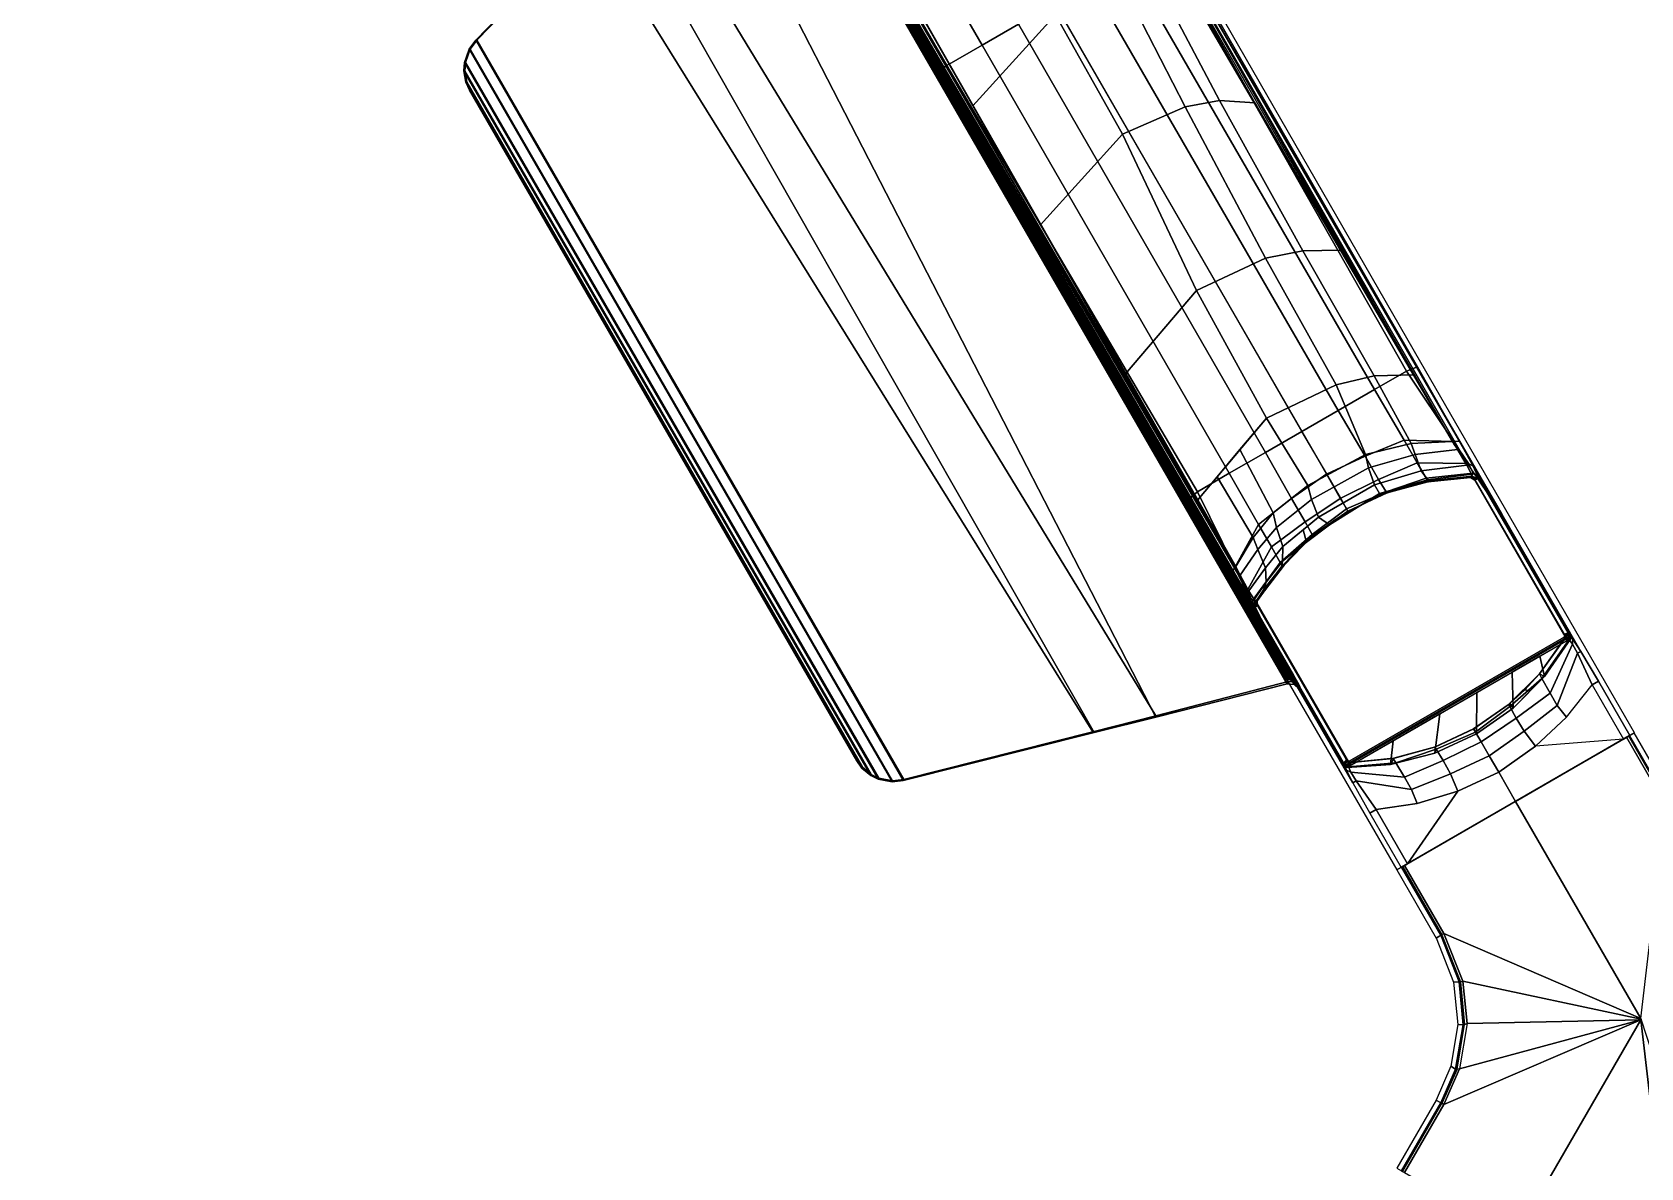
# Model space of a CAD drawing. Header units: inches. Extents: x -1507 to 39677, y -2256 to 26424.
# Drawn here: x 2675.08 to 2684.68, y 1585.37 to 1592.14 of the extents above; entities that cross this region are included whole.
import ezdxf

# ---------------------------------------------------------------- set-up
doc = ezdxf.new("R2010")
doc.units = ezdxf.units.IN
doc.layers.add('table leg', color=7, linetype='Continuous')
doc.layers.add('table top', color=7, linetype='Continuous')

msp = doc.modelspace()

# ---------------------------------------------------------------- linework, layer by layer
at = {"layer": 'table leg'}
for points, invisible_edges in [([(2678.9397, 1597.8658, 122.2923), (2678.9317, 1597.8359, 122.918), (2681.8713, 1592.7124, 123.3749), (2683.3635, 1590.1723, 122.7413)], 4), ([(2681.9421, 1589.3517, 122.7413), (2680.4883, 1591.9139, 123.3749), (2677.5211, 1597.0215, 122.918), (2677.4912, 1597.0295, 122.2923)], 1), ([(2683.5944, 1589.704, 123.7173), (2683.3635, 1590.1723, 122.7413), (2681.8713, 1592.7124, 123.3749), (2683.3438, 1590.1466, 123.5952)], 3), ([(2681.9742, 1589.3558, 123.5952), (2680.4883, 1591.9139, 123.3749), (2681.9421, 1589.3517, 122.7413), (2682.2321, 1588.9175, 123.7173)], 6), ([(2684.3179, 1588.4487, 123.7491), (2684.6371, 1587.9628, 122.7895), (2683.3635, 1590.1723, 122.7413), (2683.5944, 1589.704, 123.7173)], 5), ([(2682.2321, 1588.9175, 123.7173), (2681.9421, 1589.3517, 122.7413), (2683.2187, 1587.1439, 122.7895), (2682.9575, 1587.6633, 123.7491)], 5), ([(2684.6101, 1587.9472, 123.6837), (2684.6371, 1587.9628, 122.7895), (2684.3179, 1588.4487, 123.7491), (2684.423, 1588.2713, 123.6837)], 2), ([(2684.6371, 1587.9628, 122.7895), (2684.6101, 1587.9472, 123.6837), (2684.5722, 1587.9253, 123.7408), (2683.927, 1587.5528, 122.7895)], 4), ([(2683.2837, 1587.1814, 123.7408), (2683.2837, 1587.1814, 123.7408), (2683.927, 1587.5528, 122.7895), (2684.5722, 1587.9253, 123.7408)], 6), ([(2683.2187, 1587.1439, 122.7895), (2682.9575, 1587.6633, 123.7491), (2683.0587, 1587.4836, 123.6837), (2683.2458, 1587.1595, 123.6837)], 1), ([(2683.9289, 1587.5539, 122.7895), (2683.2837, 1587.1814, 123.7408), (2683.2458, 1587.1595, 123.6837), (2683.2187, 1587.1439, 122.7895)], 1)]:
    msp.add_3dface(points, dxfattribs=dict(at, invisible_edges=invisible_edges))
for points in [[(2680.9619, 1592.1918, 123.5206), (2678.001, 1597.3035, 123.0476), (2677.787, 1597.18, 123.0233), (2680.7452, 1592.0667, 123.484)], [(2680.7452, 1592.0667, 123.484), (2677.787, 1597.18, 123.0233), (2677.5737, 1597.0568, 122.9894), (2680.5347, 1591.9451, 123.4446)], [(2680.4883, 1591.9139, 123.3749), (2680.5347, 1591.9451, 123.4446), (2677.5737, 1597.0568, 122.9894), (2677.5211, 1597.0215, 122.918)], [(2683.2765, 1590.1217, 123.6709), (2681.8212, 1592.6879, 123.4446), (2681.6106, 1592.5663, 123.484), (2683.0864, 1590.012, 123.7535)], [(2683.3438, 1590.1466, 123.5952), (2681.8713, 1592.7124, 123.3749), (2681.8212, 1592.6879, 123.4446), (2683.2765, 1590.1217, 123.6709)], [(2683.0864, 1590.012, 123.7535), (2681.6106, 1592.5663, 123.484), (2681.394, 1592.4412, 123.5206), (2682.8698, 1589.887, 123.7902)], [(2682.6528, 1589.7616, 123.8113), (2682.8698, 1589.887, 123.7902), (2681.394, 1592.4412, 123.5206), (2681.1769, 1592.3159, 123.5417)], [(2681.1789, 1592.3171, 123.5417), (2680.9619, 1592.1918, 123.5206), (2682.436, 1589.6365, 123.7902), (2682.6531, 1589.7618, 123.8113)], [(2682.436, 1589.6365, 123.7902), (2680.9619, 1592.1918, 123.5206), (2680.7452, 1592.0667, 123.484), (2682.2194, 1589.5114, 123.7535)], [(2682.2194, 1589.5114, 123.7535), (2680.7452, 1592.0667, 123.484), (2680.5347, 1591.9451, 123.4446), (2682.0294, 1589.4017, 123.6709)], [(2682.0294, 1589.4017, 123.6709), (2680.5347, 1591.9451, 123.4446), (2680.4883, 1591.9139, 123.3749), (2681.9742, 1589.3558, 123.5952)], [(2683.3438, 1590.1466, 123.5952), (2683.2765, 1590.1217, 123.6709), (2683.5571, 1589.7014, 123.7684), (2683.5944, 1589.704, 123.7173)], [(2683.5571, 1589.7014, 123.7684), (2683.2765, 1590.1217, 123.6709), (2683.0864, 1590.012, 123.7535), (2683.2636, 1589.7084, 123.8526)], [(2683.2636, 1589.7084, 123.8526), (2683.0864, 1590.012, 123.7535), (2682.8698, 1589.887, 123.7902), (2683.0306, 1589.6143, 123.8798)], [(2682.799, 1589.5066, 123.8952), (2683.0306, 1589.6143, 123.8798), (2682.8698, 1589.887, 123.7902), (2682.6528, 1589.7616, 123.8113)], [(2682.6531, 1589.7618, 123.8113), (2682.436, 1589.6365, 123.7902), (2682.5918, 1589.3609, 123.8798), (2682.8009, 1589.5077, 123.8952)], [(2683.3399, 1589.574, 123.984), (2683.2636, 1589.7084, 123.8526), (2683.0306, 1589.6143, 123.8798), (2683.1105, 1589.474, 124.0052)], [(2683.6467, 1589.569, 123.8655), (2683.5571, 1589.7014, 123.7684), (2683.2636, 1589.7084, 123.8526), (2683.3399, 1589.574, 123.984)], [(2683.6756, 1589.5545, 123.8443), (2683.5944, 1589.704, 123.7173), (2683.5571, 1589.7014, 123.7684), (2683.6467, 1589.569, 123.8655)], [(2684.3179, 1588.4487, 123.7491), (2683.5944, 1589.704, 123.7173), (2683.6756, 1589.5545, 123.8443), (2684.2708, 1588.5212, 123.8799)], [(2682.5918, 1589.3609, 123.8798), (2682.436, 1589.6365, 123.7902), (2682.2194, 1589.5114, 123.7535), (2682.3938, 1589.2063, 123.8526)], [(2682.8821, 1589.3614, 124.0176), (2683.1105, 1589.474, 124.0052), (2683.0306, 1589.6143, 123.8798), (2682.799, 1589.5066, 123.8952)], [(2683.3951, 1589.483, 124.1908), (2683.3399, 1589.574, 123.984), (2683.1105, 1589.474, 124.0052), (2683.1549, 1589.4018, 124.2036)], [(2683.6748, 1589.5118, 124.0452), (2683.6467, 1589.569, 123.8655), (2683.3399, 1589.574, 123.984), (2683.3951, 1589.483, 124.1908)], [(2683.6756, 1589.5545, 123.8443), (2683.6467, 1589.569, 123.8655), (2683.6748, 1589.5118, 124.0452), (2683.7008, 1589.4968, 124.0452)], [(2682.3938, 1589.2063, 123.8526), (2682.2194, 1589.5114, 123.7535), (2682.0294, 1589.4017, 123.6709), (2682.2531, 1588.9485, 123.7684)], [(2682.8009, 1589.5077, 123.8952), (2682.5918, 1589.3609, 123.8798), (2682.6733, 1589.2215, 124.0052), (2682.8851, 1589.3631, 124.0176)], [(2682.9194, 1589.2997, 124.211), (2683.1549, 1589.4018, 124.2036), (2683.1105, 1589.474, 124.0052), (2682.8821, 1589.3614, 124.0176)], [(2683.4082, 1589.4617, 124.7895), (2683.3951, 1589.483, 124.1908), (2683.1549, 1589.4018, 124.2036), (2683.1615, 1589.3946, 124.7895)], [(2683.6594, 1589.4859, 124.7895), (2683.6748, 1589.5118, 124.0452), (2683.3951, 1589.483, 124.1908), (2683.4082, 1589.4617, 124.7895)], [(2683.6595, 1589.4859, 145.0956), (2683.6591, 1589.4857, 124.7895), (2683.4078, 1589.4615, 124.7895), (2683.4039, 1589.4609, 145.0956)], [(2683.6699, 1589.4842, 145.0956), (2683.6745, 1589.4816, 124.7895), (2683.6591, 1589.4857, 124.7895), (2683.6595, 1589.4859, 145.0956)], [(2683.6858, 1589.4709, 124.7895), (2683.7008, 1589.4968, 124.0452), (2683.6748, 1589.5118, 124.0452), (2683.6594, 1589.4859, 124.7895)], [(2683.6792, 1589.4788, 145.0956), (2683.6827, 1589.4746, 124.7895), (2683.6745, 1589.4816, 124.7895), (2683.6699, 1589.4842, 145.0956)], [(2684.2474, 1588.5501, 124.0452), (2684.2708, 1588.5212, 123.8799), (2683.6756, 1589.5545, 123.8443), (2683.7008, 1589.4968, 124.0452)], [(2683.6858, 1589.4709, 145.0956), (2683.6854, 1589.4707, 124.7895), (2683.6827, 1589.4746, 124.7895), (2683.6792, 1589.4788, 145.0956)], [(2684.217, 1588.5499, 124.7895), (2683.6854, 1589.4707, 124.7895), (2683.6858, 1589.4709, 145.0956), (2684.2174, 1588.5501, 145.0956)], [(2684.2474, 1588.5501, 124.0452), (2683.7008, 1589.4968, 124.0452), (2683.6858, 1589.4709, 124.7895), (2684.2174, 1588.5501, 124.7895)], [(2682.2321, 1588.9175, 123.7173), (2682.2531, 1588.9485, 123.7684), (2682.0294, 1589.4017, 123.6709), (2681.9742, 1589.3558, 123.5952)], [(2682.9279, 1589.2855, 124.7895), (2683.1615, 1589.3946, 124.7895), (2683.1549, 1589.4018, 124.2036), (2682.9194, 1589.2997, 124.211)], [(2682.9272, 1589.2851, 145.0956), (2683.1548, 1589.3921, 145.0956), (2683.1612, 1589.3944, 124.7895), (2682.9275, 1589.2853, 124.7895)], [(2683.4039, 1589.4609, 145.0956), (2683.4078, 1589.4615, 124.7895), (2683.1612, 1589.3944, 124.7895), (2683.1548, 1589.3921, 145.0956)], [(2682.6733, 1589.2215, 124.0052), (2682.5918, 1589.3609, 123.8798), (2682.3938, 1589.2063, 123.8526), (2682.472, 1589.0729, 123.984)], [(2682.8851, 1589.3631, 124.0176), (2682.6733, 1589.2215, 124.0052), (2682.7137, 1589.1471, 124.2036), (2682.9198, 1589.2999, 124.211)], [(2682.9198, 1589.2999, 124.211), (2682.7137, 1589.1471, 124.2036), (2682.7166, 1589.1377, 124.7895), (2682.9279, 1589.2855, 124.7895)], [(2682.9275, 1589.2853, 124.7895), (2682.7162, 1589.1375, 124.7895), (2682.7221, 1589.1423, 145.0956), (2682.9287, 1589.2859, 145.0956)], [(2682.472, 1589.0729, 123.984), (2682.3938, 1589.2063, 123.8526), (2682.2531, 1588.9485, 123.7684), (2682.3229, 1588.8047, 123.8655)], [(2682.7137, 1589.1471, 124.2036), (2682.6733, 1589.2215, 124.0052), (2682.472, 1589.0729, 123.984), (2682.5232, 1588.9796, 124.1908)], [(2682.7166, 1589.1377, 124.7895), (2682.7137, 1589.1471, 124.2036), (2682.5232, 1588.9796, 124.1908), (2682.5351, 1588.9576, 124.7895)], [(2682.7221, 1589.1423, 145.0956), (2682.7162, 1589.1375, 124.7895), (2682.5348, 1588.9574, 124.7895), (2682.538, 1588.961, 145.0956)], [(2682.5232, 1588.9796, 124.1908), (2682.472, 1589.0729, 123.984), (2682.3229, 1588.8047, 123.8655), (2682.3584, 1588.7518, 124.0452)], [(2682.3229, 1588.8047, 123.8655), (2682.2531, 1588.9485, 123.7684), (2682.2321, 1588.9175, 123.7173), (2682.321, 1588.7724, 123.8443)], [(2682.9184, 1587.7403, 123.8799), (2682.321, 1588.7724, 123.8443), (2682.2321, 1588.9175, 123.7173), (2682.9575, 1587.6633, 123.7491)], [(2682.5351, 1588.9576, 124.7895), (2682.5232, 1588.9796, 124.1908), (2682.3584, 1588.7518, 124.0452), (2682.3886, 1588.7521, 124.7895)], [(2682.538, 1588.961, 145.0956), (2682.5348, 1588.9574, 124.7895), (2682.3882, 1588.7519, 124.7895), (2682.3886, 1588.7522, 145.0956)], [(2682.3584, 1588.7218, 124.0452), (2682.3584, 1588.7518, 124.0452), (2682.3229, 1588.8047, 123.8655), (2682.321, 1588.7724, 123.8443)], [(2682.3584, 1588.7218, 124.0452), (2682.321, 1588.7724, 123.8443), (2682.9184, 1587.7403, 123.8799), (2682.905, 1587.7751, 124.0452)], [(2682.3886, 1588.7521, 124.7895), (2682.3584, 1588.7518, 124.0452), (2682.3584, 1588.7218, 124.0452), (2682.3885, 1588.7217, 124.7895)], [(2682.92, 1587.801, 124.7895), (2682.3885, 1588.7217, 124.7895), (2682.3584, 1588.7218, 124.0452), (2682.905, 1587.7751, 124.0452)], [(2682.3886, 1588.7522, 145.0956), (2682.3882, 1588.7519, 124.7895), (2682.384, 1588.7365, 124.7895), (2682.3849, 1588.7423, 145.0956)], [(2682.3849, 1588.7423, 145.0956), (2682.384, 1588.7365, 124.7895), (2682.386, 1588.726, 124.7895), (2682.3849, 1588.7316, 145.0956)], [(2682.9228, 1587.7964, 124.7895), (2682.386, 1588.726, 124.7895), (2682.384, 1588.7365, 124.7895), (2682.9307, 1587.7898, 124.7895)], [(2682.3849, 1588.7316, 145.0956), (2682.386, 1588.726, 124.7895), (2682.388, 1588.7216, 124.7895), (2682.3884, 1588.7218, 145.0956)], [(2682.386, 1588.726, 124.7895), (2682.9228, 1587.7964, 124.7895), (2682.9196, 1587.8009, 124.7895), (2682.388, 1588.7216, 124.7895)], [(2682.92, 1587.8011, 145.0956), (2682.3884, 1588.7218, 145.0956), (2682.388, 1588.7216, 124.7895), (2682.9196, 1587.8009, 124.7895)], [(2684.0678, 1588.311, 145.0956), (2684.0703, 1588.3141, 124.7895), (2684.2168, 1588.5196, 124.7895), (2684.2172, 1588.5198, 145.0956)], [(2684.0706, 1588.3143, 124.7895), (2684.0848, 1588.2866, 124.1218), (2684.2473, 1588.5201, 124.0452), (2684.2172, 1588.5198, 124.7895)], [(2684.0848, 1588.2866, 124.1218), (2684.1337, 1588.199, 123.984), (2684.2688, 1588.4913, 123.8867), (2684.2473, 1588.5201, 124.0452)], [(2684.2168, 1588.5196, 124.7895), (2684.221, 1588.5348, 124.7895), (2684.2209, 1588.5295, 145.0956), (2684.2172, 1588.5198, 145.0956)], [(2684.2193, 1588.545, 124.7895), (2684.217, 1588.5499, 124.7895), (2684.2174, 1588.5501, 145.0956), (2684.2196, 1588.5456, 145.0956)], [(2684.2172, 1588.5198, 124.7895), (2684.2473, 1588.5201, 124.0452), (2684.2474, 1588.5501, 124.0452), (2684.2174, 1588.5501, 124.7895)], [(2684.221, 1588.5348, 124.7895), (2684.2193, 1588.545, 124.7895), (2684.2196, 1588.5456, 145.0956), (2684.2209, 1588.5295, 145.0956)], [(2684.2688, 1588.4913, 123.8867), (2684.2708, 1588.5212, 123.8799), (2684.2474, 1588.5501, 124.0452), (2684.2473, 1588.5201, 124.0452)], [(2684.2688, 1588.4913, 123.8867), (2684.2973, 1588.4387, 123.8005), (2684.3179, 1588.4487, 123.7491), (2684.2708, 1588.5212, 123.8799)], [(2684.1337, 1588.199, 123.984), (2684.1771, 1588.1262, 123.8759), (2684.2973, 1588.4387, 123.8005), (2684.2688, 1588.4913, 123.8867)], [(2684.1771, 1588.1262, 123.8759), (2684.2319, 1588.0553, 123.7917), (2684.3851, 1588.2493, 123.7406), (2684.2973, 1588.4387, 123.8005)], [(2684.2973, 1588.4387, 123.8005), (2684.3851, 1588.2493, 123.7406), (2684.423, 1588.2713, 123.6837), (2684.3179, 1588.4487, 123.7491)], [(2683.8837, 1588.1297, 145.0956), (2683.8889, 1588.134, 124.7895), (2684.0703, 1588.3141, 124.7895), (2684.0678, 1588.311, 145.0956)], [(2683.8892, 1588.1342, 124.7895), (2683.8944, 1588.1191, 124.1346), (2684.0848, 1588.2866, 124.1218), (2684.0706, 1588.3143, 124.7895)], [(2683.8944, 1588.1191, 124.1346), (2683.9325, 1588.0504, 124.0052), (2684.1337, 1588.199, 123.984), (2684.0848, 1588.2866, 124.1218)], [(2684.5722, 1587.9253, 123.7408), (2684.0463, 1587.8824, 123.8235), (2684.2319, 1588.0553, 123.7917), (2684.3851, 1588.2493, 123.7406)], [(2684.5722, 1587.9253, 123.7408), (2684.6101, 1587.9472, 123.6837), (2684.423, 1588.2713, 123.6837), (2684.3851, 1588.2493, 123.7406)], [(2683.8837, 1588.1297, 145.0956), (2683.6772, 1587.9861, 145.0956), (2683.6775, 1587.9862, 124.7895), (2683.8889, 1588.134, 124.7895)], [(2683.6892, 1587.9668, 124.142), (2683.8944, 1588.1191, 124.1346), (2683.8892, 1588.1342, 124.7895), (2683.6779, 1587.9864, 124.7895)], [(2683.9325, 1588.0504, 124.0052), (2683.979, 1587.9716, 123.9031), (2684.1771, 1588.1262, 123.8759), (2684.1337, 1588.199, 123.984)], [(2683.979, 1587.9716, 123.9031), (2684.0463, 1587.8824, 123.8235), (2684.2319, 1588.0553, 123.7917), (2684.1771, 1588.1262, 123.8759)], [(2683.7222, 1587.9097, 124.0176), (2683.9325, 1588.0504, 124.0052), (2683.8944, 1588.1191, 124.1346), (2683.6892, 1587.9668, 124.142)], [(2683.7709, 1587.8253, 123.9184), (2683.979, 1587.9716, 123.9031), (2683.9325, 1588.0504, 124.0052), (2683.7222, 1587.9097, 124.0176)], [(2684.6084, 1587.9462, 123.7069), (2684.6361, 1587.9622, 122.7895), (2683.2197, 1587.1445, 122.7895), (2683.2475, 1587.1605, 123.7069)], [(2684.6031, 1587.9432, 123.724), (2684.6084, 1587.9462, 123.7069), (2683.2475, 1587.1605, 123.7069), (2683.2544, 1587.1645, 123.724)], [(2684.5903, 1587.9358, 123.7345), (2684.6031, 1587.9432, 123.724), (2683.2544, 1587.1645, 123.724), (2683.2656, 1587.171, 123.7345)], [(2683.4439, 1587.8771, 124.7895), (2683.6775, 1587.9862, 124.7895), (2683.6787, 1587.9869, 145.0956), (2683.451, 1587.8799, 145.0956)], [(2683.6779, 1587.9864, 124.7895), (2683.4442, 1587.8773, 124.7895), (2683.4547, 1587.8653, 124.1346), (2683.6892, 1587.9668, 124.142)], [(2683.6892, 1587.9668, 124.142), (2683.4547, 1587.8653, 124.1346), (2683.4952, 1587.7979, 124.0052), (2683.7222, 1587.9097, 124.0176)], [(2683.8275, 1587.7273, 123.841), (2684.0463, 1587.8824, 123.8235), (2683.979, 1587.9716, 123.9031), (2683.7709, 1587.8253, 123.9184)], [(2683.9279, 1587.5534, 123.853), (2684.5903, 1587.9358, 123.7345), (2683.9128, 1587.5446, 123.7345), (2683.9279, 1587.5534, 123.853)], [(2684.8248, 1587.5295, 123.7345), (2684.5903, 1587.9358, 123.7345), (2683.9279, 1587.5534, 123.853), (2684.6756, 1586.2584, 123.853)], [(2684.8248, 1587.5295, 123.7345), (2684.8377, 1587.5368, 123.724), (2684.6031, 1587.9432, 123.724), (2684.5903, 1587.9358, 123.7345)], [(2684.8377, 1587.5368, 123.724), (2684.8431, 1587.5397, 123.7069), (2684.6084, 1587.9462, 123.7069), (2684.6031, 1587.9432, 123.724)], [(2684.8431, 1587.5397, 123.7069), (2684.8709, 1587.5557, 122.7895), (2684.6361, 1587.9622, 122.7895), (2684.6084, 1587.9462, 123.7069)], [(2683.2019, 1587.8111, 145.0956), (2683.1972, 1587.81, 124.7895), (2683.4439, 1587.8771, 124.7895), (2683.451, 1587.8799, 145.0956)], [(2683.1976, 1587.8102, 124.7895), (2683.2145, 1587.7841, 124.1218), (2683.4547, 1587.8653, 124.1346), (2683.4442, 1587.8773, 124.7895)], [(2683.2145, 1587.7841, 124.1218), (2683.2658, 1587.698, 123.984), (2683.4952, 1587.7979, 124.0052), (2683.4547, 1587.8653, 124.1346)], [(2683.7222, 1587.9097, 124.0176), (2683.4952, 1587.7979, 124.0052), (2683.5402, 1587.7182, 123.9031), (2683.7709, 1587.8253, 123.9184)], [(2684.5722, 1587.9253, 123.7408), (2684.0463, 1587.8824, 123.8235), (2683.8275, 1587.7273, 123.841), (2683.9279, 1587.5534, 123.7341)], [(2682.92, 1587.801, 124.7895), (2682.905, 1587.7751, 124.0452), (2682.931, 1587.7601, 124.0452), (2682.9463, 1587.7861, 124.7895)], [(2682.931, 1587.7601, 124.0452), (2682.905, 1587.7751, 124.0452), (2682.9184, 1587.7403, 123.8799), (2682.9453, 1587.7271, 123.8867)], [(2682.9184, 1587.7403, 123.8799), (2682.9575, 1587.6633, 123.7491), (2682.9765, 1587.6762, 123.8005), (2682.9453, 1587.7271, 123.8867)], [(2682.9229, 1587.7969, 145.0956), (2682.92, 1587.8011, 145.0956), (2682.9196, 1587.8009, 124.7895), (2682.9228, 1587.7964, 124.7895)], [(2682.9361, 1587.7878, 145.0956), (2682.9229, 1587.7969, 145.0956), (2682.9228, 1587.7964, 124.7895), (2682.9307, 1587.7898, 124.7895)], [(2682.9464, 1587.7861, 145.0956), (2682.9361, 1587.7878, 145.0956), (2682.9307, 1587.7898, 124.7895), (2682.946, 1587.7859, 124.7895)], [(2682.9463, 1587.7861, 124.7895), (2682.931, 1587.7601, 124.0452), (2683.2145, 1587.7841, 124.1218), (2683.1976, 1587.8102, 124.7895)], [(2682.931, 1587.7601, 124.0452), (2682.9453, 1587.7271, 123.8867), (2683.2658, 1587.698, 123.984), (2683.2145, 1587.7841, 124.1218)], [(2682.9464, 1587.7861, 145.0956), (2682.946, 1587.7859, 124.7895), (2683.1972, 1587.81, 124.7895), (2683.2019, 1587.8111, 145.0956)], [(2683.2658, 1587.698, 123.984), (2683.3073, 1587.624, 123.8759), (2683.5402, 1587.7182, 123.9031), (2683.4952, 1587.7979, 124.0052)], [(2683.7709, 1587.8253, 123.9184), (2683.5402, 1587.7182, 123.9031), (2683.5837, 1587.6153, 123.8235), (2683.8275, 1587.7273, 123.841)], [(2682.9453, 1587.7271, 123.8867), (2682.9765, 1587.6762, 123.8005), (2683.3073, 1587.624, 123.8759), (2683.2658, 1587.698, 123.984)], [(2682.9575, 1587.6633, 123.7491), (2683.0587, 1587.4836, 123.6837), (2683.0966, 1587.5054, 123.7406), (2682.9765, 1587.6762, 123.8005)], [(2682.9765, 1587.6762, 123.8005), (2683.0966, 1587.5054, 123.7406), (2683.3412, 1587.5411, 123.7917), (2683.3073, 1587.624, 123.8759)], [(2683.5837, 1587.6153, 123.8235), (2683.2837, 1587.1814, 123.7408), (2683.9279, 1587.5534, 123.7341), (2683.8275, 1587.7273, 123.841)], [(2683.3073, 1587.624, 123.8759), (2683.3412, 1587.5411, 123.7917), (2683.5837, 1587.6153, 123.8235), (2683.5402, 1587.7182, 123.9031)], [(2683.5837, 1587.6153, 123.8235), (2683.3412, 1587.5411, 123.7917), (2683.0966, 1587.5054, 123.7406), (2683.2837, 1587.1814, 123.7408)], [(2683.9279, 1587.5534, 123.853), (2683.2656, 1587.171, 123.7345), (2683.5002, 1586.7647, 123.7345), (2684.6756, 1586.2584, 123.853)], [(2683.9279, 1587.5534, 123.853), (2683.9128, 1587.5446, 123.7345), (2683.2656, 1587.171, 123.7345), (2683.3645, 1587.2281, 123.7522)], [(2683.0966, 1587.5054, 123.7406), (2683.0587, 1587.4836, 123.6837), (2683.2458, 1587.1595, 123.6837), (2683.2837, 1587.1814, 123.7408)], [(2683.2544, 1587.1645, 123.724), (2683.2475, 1587.1605, 123.7069), (2683.4822, 1586.754, 123.7069), (2683.489, 1586.7581, 123.7253)], [(2683.2656, 1587.171, 123.7345), (2683.2544, 1587.1645, 123.724), (2683.489, 1586.7581, 123.7253), (2683.5002, 1586.7647, 123.7345)], [(2683.2475, 1587.1605, 123.7069), (2683.2197, 1587.1445, 122.7895), (2683.4544, 1586.7379, 122.7895), (2683.4822, 1586.754, 123.7069)], [(2683.4822, 1586.7541, 123.7069), (2683.4545, 1586.7381, 122.7895), (2683.5585, 1586.4753, 122.7895), (2683.5911, 1586.4761, 123.7037)], [(2683.4874, 1586.7573, 123.724), (2683.4822, 1586.7541, 123.7069), (2683.5911, 1586.4761, 123.7037), (2683.5988, 1586.476, 123.7227)], [(2683.5002, 1586.7649, 123.7345), (2683.4874, 1586.7573, 123.724), (2683.5988, 1586.476, 123.7227), (2683.6134, 1586.4797, 123.7317)], [(2684.6779, 1586.2543, 123.853), (2684.6756, 1586.2584, 123.853), (2683.5002, 1586.7649, 123.7345), (2683.6134, 1586.4797, 123.7317)], [(2683.5911, 1586.4761, 123.7037), (2683.5585, 1586.4753, 122.7895), (2683.5835, 1586.2223, 122.7895), (2683.6153, 1586.2201, 123.7021)], [(2683.5988, 1586.476, 123.7227), (2683.5911, 1586.4761, 123.7037), (2683.6153, 1586.2201, 123.7021), (2683.6242, 1586.2219, 123.7129)], [(2683.6134, 1586.4797, 123.7317), (2683.5988, 1586.476, 123.7227), (2683.6242, 1586.2219, 123.7129), (2683.6385, 1586.2269, 123.7302)], [(2684.6779, 1586.2543, 123.853), (2683.6134, 1586.4797, 123.7317), (2683.6385, 1586.2269, 123.7302), (2684.6756, 1586.2503, 123.853)], [(2683.5002, 1585.7439, 123.7345), (2683.2656, 1585.3377, 123.7345), (2683.9279, 1584.9553, 123.853), (2684.6756, 1586.2503, 123.853)], [(2684.6756, 1586.2503, 123.853), (2683.5938, 1585.9567, 123.7326), (2683.5001, 1585.7441, 123.7345), (2684.6756, 1586.2503, 123.853)], [(2683.6153, 1586.2201, 123.7021), (2683.5835, 1586.2223, 122.7895), (2683.5423, 1585.9735, 122.7895), (2683.5701, 1585.9554, 123.7048)], [(2683.6242, 1586.2219, 123.7129), (2683.6153, 1586.2201, 123.7021), (2683.5701, 1585.9554, 123.7048), (2683.5798, 1585.9553, 123.7241)], [(2684.6756, 1586.2503, 123.853), (2683.6385, 1586.2269, 123.7302), (2683.5938, 1585.9567, 123.7326)], [(2683.9279, 1584.9553, 123.853), (2684.5903, 1584.5729, 123.7345), (2684.8248, 1584.9791, 123.7345), (2684.6756, 1586.2503, 123.853)], [(2684.6779, 1586.2543, 123.853), (2684.6756, 1586.2503, 123.853), (2684.8246, 1584.9791, 123.7345), (2685.015, 1585.2197, 123.7317)], [(2683.5701, 1585.9554, 123.7048), (2683.5423, 1585.9735, 122.7895), (2683.4544, 1585.7709, 122.7895), (2683.4821, 1585.7548, 123.7069)], [(2683.5798, 1585.9553, 123.7241), (2683.5701, 1585.9554, 123.7048), (2683.4821, 1585.7548, 123.7069), (2683.4889, 1585.7507, 123.7253)], [(2683.5938, 1585.9567, 123.7326), (2683.5798, 1585.9553, 123.7241), (2683.4889, 1585.7507, 123.7253), (2683.5001, 1585.7441, 123.7345)], [(2683.4822, 1585.7547, 123.7069), (2683.4544, 1585.7707, 122.7895), (2683.2197, 1585.3642, 122.7895), (2683.2475, 1585.3482, 123.7069)], [(2683.4874, 1585.7515, 123.724), (2683.4822, 1585.7547, 123.7069), (2683.2475, 1585.3482, 123.7069), (2683.2527, 1585.3451, 123.724)], [(2683.5002, 1585.7439, 123.7345), (2683.4874, 1585.7515, 123.724), (2683.2527, 1585.3451, 123.724), (2683.2656, 1585.3377, 123.7345)]]:
    msp.add_3dface(points, dxfattribs=at)
at = {"layer": 'table top'}
for p, q in [((2682.376, 1588.7355, 145.7596), (2682.3794, 1588.7494, 145.7596)), ((2682.376, 1588.7247, 145.7596), (2682.376, 1588.7355, 145.7596)), ((2682.3795, 1588.715, 145.7596), (2682.376, 1588.7247, 145.7596))]:
    msp.add_line(p, q, dxfattribs=at)
for points, invisible_edges in [([(2684.8164, 1565.3741, 20.5), (2684.82, 1607.1346, 20.5), (2680.04, 1606.9554, 20.5), (2680.035, 1565.5535, 20.5)], 15), ([(2680.0395, 1606.9554, 19.324), (2684.8199, 1607.1345, 19.324), (2684.8273, 1565.3739, 19.324), (2680.0631, 1565.5524, 19.324)], 15), ([(2675.2658, 1606.6569, 19.324), (2680.0395, 1606.9554, 19.324), (2680.0631, 1565.5524, 19.324), (2675.2658, 1565.8517, 19.324)], 15), ([(2680.035, 1565.5535, 20.5), (2680.04, 1606.9554, 20.5), (2675.2658, 1606.6569, 20.5), (2675.2658, 1565.8517, 20.5)], 15), ([(2675.2658, 1565.8517, 20.5), (2675.2658, 1606.6569, 20.5), (2674.4441, 1606.5608, 20.5), (2674.5268, 1565.935, 20.5)], 15), ([(2674.454, 1606.5624, 19.324), (2675.2658, 1606.6569, 19.324), (2675.2658, 1565.8517, 19.324), (2674.5139, 1565.937, 19.324)], 15), ([(2683.5505, 1589.7013, 146.0141), (2683.5813, 1589.6532, 146.005), (2684.2441, 1588.5558, 146.4974)], 10), ([(2684.2567, 1588.5559, 147.1256), (2684.2441, 1588.5558, 146.4974), (2683.5505, 1589.7013, 146.0141), (2683.8457, 1589.2678, 147.1256)], 2), ([(2684.2393, 1588.5558, 146.2573), (2683.638, 1589.5597, 145.9461), (2683.5813, 1589.6532, 146.005), (2684.2441, 1588.5558, 146.4974)], 5), ([(2684.2363, 1588.5558, 146.1093), (2683.6656, 1589.5068, 145.8497), (2683.638, 1589.5597, 145.9461), (2684.2393, 1588.5558, 146.2573)], 5), ([(2684.2328, 1588.5557, 145.934), (2683.6681, 1589.4934, 145.7596), (2683.6656, 1589.5068, 145.8497), (2684.2363, 1588.5558, 146.1093)], 5), ([(2684.2328, 1588.5557, 145.934), (2684.2328, 1588.5557, 145.934), (2683.6819, 1589.4894, 145.7596), (2683.6681, 1589.4934, 145.7596)], 10), ([(2684.2328, 1588.5557, 145.934), (2684.2328, 1588.5557, 145.934), (2683.6979, 1589.4761, 145.7596), (2683.6819, 1589.4894, 145.7596)], 10), ([(2684.2191, 1588.5511, 145.0956), (2683.6875, 1589.4718, 145.0956), (2683.6979, 1589.4761, 145.7596), (2684.2328, 1588.5557, 145.934)], 4), ([(2682.2844, 1588.9045, 146.005), (2682.9034, 1587.7817, 146.4974), (2682.9034, 1587.7817, 146.4974), (2682.2582, 1588.9552, 146.0141)], 5), ([(2682.9034, 1587.7817, 146.4974), (2682.8971, 1587.7709, 147.1256), (2682.486, 1588.4828, 147.1256), (2682.2582, 1588.9552, 146.0141)], 8), ([(2682.3371, 1588.8086, 145.9461), (2682.9059, 1587.7859, 146.2573), (2682.9034, 1587.7817, 146.4974), (2682.2844, 1588.9045, 146.005)], 5), ([(2682.3691, 1588.7583, 145.8497), (2682.9074, 1587.7885, 146.1093), (2682.9059, 1587.7859, 146.2573), (2682.3371, 1588.8086, 145.9461)], 5), ([(2682.3795, 1588.715, 145.7596), (2682.9092, 1587.7915, 145.934), (2682.9074, 1587.7885, 146.1093), (2682.3691, 1588.7583, 145.8497)], 5), ([(2682.3884, 1588.7218, 145.0956), (2682.92, 1587.8011, 145.0956), (2682.9092, 1587.7915, 145.934), (2682.3795, 1588.715, 145.7596)], 4)]:
    msp.add_3dface(points, dxfattribs=dict(at, invisible_edges=invisible_edges))
for points in [[(2678.8564, 1594.7695, 147.1256), (2682.8971, 1587.7709, 147.1256), (2684.2567, 1588.5559, 147.1256), (2680.2161, 1595.5545, 147.1256)], [(2683.6283, 1589.5871, 146.3069), (2680.2184, 1595.5394, 146.8095), (2680.2161, 1595.5545, 147.1256), (2683.8457, 1589.2678, 147.1256)], [(2680.4952, 1595.0076, 146.6206), (2680.4567, 1594.9878, 146.5981), (2683.5505, 1589.7013, 146.0141), (2683.5568, 1589.6921, 146.0377)], [(2683.5639, 1589.6817, 146.0644), (2683.5568, 1589.6921, 146.0377), (2680.4952, 1595.0076, 146.6206), (2680.5187, 1595.0146, 146.6766)], [(2683.5639, 1589.6817, 146.0644), (2680.5187, 1595.0146, 146.6766), (2680.5353, 1594.9863, 146.7628), (2683.6283, 1589.5871, 146.3069)], [(2678.8683, 1594.7599, 146.8095), (2682.3182, 1588.8307, 146.3069), (2682.486, 1588.4828, 147.1256), (2678.8564, 1594.7695, 147.1256)], [(2679.2269, 1594.2777, 146.5981), (2682.2582, 1588.9552, 146.0141), (2682.263, 1588.9451, 146.0377), (2679.1905, 1594.2543, 146.6206)], [(2679.1727, 1594.2374, 146.6766), (2679.1905, 1594.2543, 146.6206), (2682.263, 1588.9451, 146.0377), (2682.2685, 1588.9338, 146.0644)], [(2679.1727, 1594.2374, 146.6766), (2682.2685, 1588.9338, 146.0644), (2682.3182, 1588.8307, 146.3069), (2679.1889, 1594.209, 146.7628)], [(2677.7289, 1592.0961, 146.8283), (2677.7225, 1592.0969, 147.1256), (2679.3681, 1593.7923, 147.1256), (2679.3753, 1593.7914, 146.7966)], [(2681.7803, 1588.0636, 146.7567), (2678.7103, 1593.1067, 146.8094), (2679.3753, 1593.7914, 146.7966), (2682.5711, 1588.2688, 146.4317)], [(2679.3681, 1593.7923, 147.1256), (2679.0169, 1593.4305, 147.1256), (2681.7803, 1588.057, 147.1256), (2682.5652, 1588.2548, 147.1256)], [(2682.5652, 1588.2548, 147.1256), (2682.6074, 1588.2506, 147.1256), (2679.3851, 1593.8268, 147.1256), (2679.3681, 1593.7923, 147.1256)], [(2682.5636, 1588.2789, 146.417), (2682.5711, 1588.2688, 146.4317), (2679.3753, 1593.7914, 146.7966), (2679.3832, 1593.7748, 146.7806)], [(2682.6074, 1588.2506, 147.1256), (2682.6346, 1588.2254, 147.1256), (2679.3774, 1593.8671, 147.1256), (2679.3851, 1593.8268, 147.1256)], [(2682.587, 1588.2934, 146.4027), (2682.5768, 1588.2869, 146.4112), (2679.3964, 1593.7828, 146.7747), (2679.4066, 1593.7893, 146.7662)], [(2682.5946, 1588.2985, 146.3924), (2682.587, 1588.2934, 146.4027), (2679.4066, 1593.7893, 146.7662), (2679.4143, 1593.7944, 146.7559)], [(2682.5991, 1588.3016, 146.3832), (2682.5946, 1588.2985, 146.3924), (2679.4143, 1593.7944, 146.7559), (2679.4187, 1593.7975, 146.7467)], [(2682.602, 1588.304, 146.3734), (2682.5991, 1588.3016, 146.3832), (2679.4187, 1593.7975, 146.7467), (2679.4216, 1593.7999, 146.7369)], [(2682.6036, 1588.3059, 146.3574), (2682.602, 1588.304, 146.3734), (2679.4216, 1593.7999, 146.7369), (2679.4232, 1593.8018, 146.7209)], [(2682.5717, 1588.2836, 146.414), (2682.5636, 1588.2789, 146.417), (2679.3832, 1593.7748, 146.7806), (2679.3913, 1593.7795, 146.7776)], [(2682.5768, 1588.2869, 146.4112), (2682.5717, 1588.2836, 146.414), (2679.3913, 1593.7795, 146.7776), (2679.3964, 1593.7828, 146.7747)], [(2679.0169, 1593.4305, 147.1256), (2678.565, 1592.9649, 147.1256), (2681.4138, 1587.9646, 147.1256), (2681.7803, 1588.057, 147.1256)], [(2681.4061, 1587.968, 146.8283), (2678.4078, 1592.7952, 146.8152), (2678.7103, 1593.1067, 146.8094), (2681.7803, 1588.0636, 146.7567)], [(2678.565, 1592.9649, 147.1256), (2677.7225, 1592.0969, 147.1256), (2680.2741, 1587.6774, 147.1256), (2681.4138, 1587.9646, 147.1256)], [(2680.6887, 1591.704, 146.3143), (2680.3311, 1592.3325, 146.3833), (2680.8259, 1592.8456, 146.2433), (2681.1818, 1592.2471, 146.1555)], [(2680.2766, 1587.6834, 146.8283), (2677.7289, 1592.0961, 146.8283), (2678.4078, 1592.7952, 146.8152), (2681.4061, 1587.968, 146.8283)], [(2681.9563, 1591.6981, 146.1108), (2681.5876, 1592.4159, 146.1955), (2681.7878, 1592.4474, 146.2471), (2682.1612, 1591.7355, 146.1604)], [(2682.3719, 1591.7217, 146.2358), (2682.1612, 1591.7355, 146.1604), (2681.7878, 1592.4474, 146.2471), (2681.9625, 1592.4499, 146.3079)], [(2681.5817, 1591.5354, 146.078), (2681.1818, 1592.2471, 146.1555), (2681.5876, 1592.4159, 146.1955), (2681.9563, 1591.6981, 146.1108)], [(2681.0927, 1590.995, 146.2368), (2680.6887, 1591.704, 146.3143), (2681.1818, 1592.2471, 146.1555), (2681.5817, 1591.5354, 146.078)], [(2677.6828, 1592.0431, 147.1256), (2680.2077, 1587.6698, 147.1256), (2680.2741, 1587.6774, 147.1256), (2677.7225, 1592.0969, 147.1256)], [(2677.7289, 1592.0961, 146.8283), (2677.6892, 1592.0423, 146.8283), (2677.6828, 1592.0431, 147.1256), (2677.7225, 1592.0969, 147.1256)], [(2680.2766, 1587.6834, 146.8283), (2680.2102, 1587.6758, 146.8283), (2677.6892, 1592.0423, 146.8283), (2677.7289, 1592.0961, 146.8283)], [(2677.6521, 1591.9131, 147.1256), (2680.0797, 1587.7083, 147.1256), (2680.125, 1587.6858, 147.1256), (2677.6552, 1591.9635, 147.1256)], [(2677.6617, 1591.9627, 146.8283), (2677.6585, 1591.9123, 146.8283), (2677.6521, 1591.9131, 147.1256), (2677.6552, 1591.9635, 147.1256)], [(2677.6828, 1592.0431, 147.1256), (2677.6552, 1591.9635, 147.1256), (2680.125, 1587.6858, 147.1256), (2680.2077, 1587.6698, 147.1256)], [(2677.6892, 1592.0423, 146.8283), (2677.6617, 1591.9627, 146.8283), (2677.6552, 1591.9635, 147.1256), (2677.6828, 1592.0431, 147.1256)], [(2680.1275, 1587.6918, 146.8283), (2680.0823, 1587.7143, 146.8283), (2677.6585, 1591.9123, 146.8283), (2677.6617, 1591.9627, 146.8283)], [(2680.1275, 1587.6918, 146.8283), (2677.6617, 1591.9627, 146.8283), (2677.6892, 1592.0423, 146.8283), (2680.2102, 1587.6758, 146.8283)], [(2677.6521, 1591.9131, 147.1256), (2677.664, 1591.846, 147.1256), (2680.0276, 1587.7521, 147.1256), (2680.0797, 1587.7083, 147.1256)], [(2677.6585, 1591.9123, 146.8283), (2677.6704, 1591.8452, 146.8283), (2677.664, 1591.846, 147.1256), (2677.6521, 1591.9131, 147.1256)], [(2680.0301, 1587.7581, 146.8283), (2677.6704, 1591.8452, 146.8283), (2677.6585, 1591.9123, 146.8283), (2680.0823, 1587.7143, 146.8283)], [(2677.6854, 1591.7978, 147.1256), (2679.9965, 1587.7948, 147.1256), (2680.0276, 1587.7521, 147.1256), (2677.664, 1591.846, 147.1256)], [(2677.6704, 1591.8452, 146.8283), (2677.6918, 1591.797, 146.8283), (2677.6854, 1591.7978, 147.1256), (2677.664, 1591.846, 147.1256)], [(2680.0301, 1587.7581, 146.8283), (2679.999, 1587.8008, 146.8283), (2677.6918, 1591.797, 146.8283), (2677.6704, 1591.8452, 146.8283)], [(2679.9965, 1587.7948, 147.1256), (2677.6854, 1591.7978, 147.1256), (2677.6918, 1591.797, 146.8283), (2679.999, 1587.8008, 146.8283)], [(2682.0248, 1590.6024, 145.9846), (2681.5817, 1591.5354, 146.078), (2681.9563, 1591.6981, 146.1108), (2682.4356, 1590.7958, 146.0114)], [(2682.4356, 1590.7958, 146.0114), (2681.9563, 1591.6981, 146.1108), (2682.1612, 1591.7355, 146.1604), (2682.6576, 1590.8386, 146.0638)], [(2682.6576, 1590.8386, 146.0638), (2682.1612, 1591.7355, 146.1604), (2682.3719, 1591.7217, 146.2358), (2682.8844, 1590.8441, 146.1394)], [(2681.6004, 1590.1054, 146.1396), (2681.0927, 1590.995, 146.2368), (2681.5817, 1591.5354, 146.078), (2682.0248, 1590.6024, 145.9846)], [(2682.8581, 1590.039, 145.9297), (2682.4356, 1590.7958, 146.0114), (2682.6576, 1590.8386, 146.0638), (2683.0847, 1590.0923, 145.9772)], [(2683.0847, 1590.0923, 145.9772), (2682.6576, 1590.8386, 146.0638), (2682.8844, 1590.8441, 146.1394), (2683.3227, 1590.0995, 146.0575)], [(2682.4412, 1589.8405, 145.9038), (2682.0248, 1590.6024, 145.9846), (2682.4356, 1590.7958, 146.0114), (2682.8581, 1590.039, 145.9297)], [(2682.0317, 1589.3528, 146.0578), (2681.6004, 1590.1054, 146.1396), (2682.0248, 1590.6024, 145.9846), (2682.4412, 1589.8405, 145.9038)], [(2683.0326, 1589.6244, 145.8775), (2682.8581, 1590.039, 145.9297), (2683.0847, 1590.0923, 145.9772), (2683.3052, 1589.689, 145.9344)], [(2683.3052, 1589.689, 145.9344), (2683.0847, 1590.0923, 145.9772), (2683.3227, 1590.0995, 146.0575), (2683.5505, 1589.7013, 146.0141)], [(2682.689, 1589.438, 145.8701), (2682.4412, 1589.8405, 145.9038), (2682.8581, 1590.039, 145.9297), (2683.0326, 1589.6244, 145.8775)], [(2682.689, 1589.438, 145.8701), (2682.4807, 1589.2746, 145.8965), (2682.283, 1589.653, 145.963), (2682.4412, 1589.8405, 145.9038)], [(2683.3052, 1589.689, 145.9344), (2683.3294, 1589.6245, 145.9036), (2683.0495, 1589.544, 145.8337), (2683.0326, 1589.6244, 145.8775)], [(2683.5505, 1589.7013, 146.0141), (2683.5813, 1589.6532, 146.005), (2683.3294, 1589.6245, 145.9036), (2683.3052, 1589.689, 145.9344)], [(2682.3619, 1589.1279, 145.9444), (2682.1465, 1589.4911, 146.0141), (2682.283, 1589.653, 145.963), (2682.4807, 1589.2746, 145.8965)], [(2683.0495, 1589.544, 145.8337), (2682.711, 1589.3551, 145.828), (2682.689, 1589.438, 145.8701), (2683.0326, 1589.6244, 145.8775)], [(2683.3294, 1589.6245, 145.9036), (2683.3655, 1589.5268, 145.838), (2683.0872, 1589.443, 145.7717), (2683.0495, 1589.544, 145.8337)], [(2683.638, 1589.5597, 145.9461), (2683.3655, 1589.5268, 145.838), (2683.3294, 1589.6245, 145.9036), (2683.5813, 1589.6532, 146.005)], [(2682.3619, 1589.1279, 145.9444), (2682.2582, 1588.9552, 146.0141), (2682.0317, 1589.3528, 146.0578), (2682.1465, 1589.4911, 146.0141)], [(2683.0495, 1589.544, 145.8337), (2683.0872, 1589.443, 145.7717), (2682.7528, 1589.2504, 145.7713), (2682.711, 1589.3551, 145.828)], [(2683.3655, 1589.5268, 145.838), (2683.4048, 1589.4718, 145.7493), (2683.116, 1589.3905, 145.6755), (2683.0872, 1589.443, 145.7717)], [(2683.4048, 1589.4718, 145.7493), (2683.4122, 1589.467, 145.6541), (2683.1365, 1589.3936, 145.58), (2683.116, 1589.3905, 145.6755)], [(2683.1365, 1589.3936, 145.58), (2683.4122, 1589.467, 145.6541), (2683.3781, 1589.4622, 145.4077), (2683.182, 1589.4051, 145.3787)], [(2683.4048, 1589.4718, 145.7493), (2683.3655, 1589.5268, 145.838), (2683.638, 1589.5597, 145.9461), (2683.6656, 1589.5068, 145.8497)], [(2683.6681, 1589.4934, 145.7596), (2683.6653, 1589.4908, 145.4949), (2683.3781, 1589.4622, 145.4077), (2683.4122, 1589.467, 145.6541)], [(2683.6653, 1589.4908, 145.4949), (2683.6611, 1589.4868, 145.0956), (2683.4089, 1589.4625, 145.0956), (2683.3781, 1589.4622, 145.4077)], [(2683.6656, 1589.5068, 145.8497), (2683.6681, 1589.4934, 145.7596), (2683.4122, 1589.467, 145.6541), (2683.4048, 1589.4718, 145.7493)], [(2683.6819, 1589.4894, 145.7596), (2683.6715, 1589.4851, 145.0956), (2683.6611, 1589.4868, 145.0956), (2683.6681, 1589.4934, 145.7596)], [(2683.6911, 1589.4842, 145.7596), (2683.6807, 1589.4799, 145.0956), (2683.6715, 1589.4851, 145.0956), (2683.6819, 1589.4894, 145.7596)], [(2683.6979, 1589.4761, 145.7596), (2683.6875, 1589.4718, 145.0956), (2683.6807, 1589.4799, 145.0956), (2683.6911, 1589.4842, 145.7596)], [(2683.6819, 1589.4894, 145.7596), (2683.6979, 1589.4761, 145.7596), (2683.6911, 1589.4842, 145.7596), (2683.6819, 1589.4894, 145.7596)], [(2682.711, 1589.3551, 145.828), (2682.5014, 1589.1873, 145.8681), (2682.4807, 1589.2746, 145.8965), (2682.689, 1589.438, 145.8701)], [(2683.0872, 1589.443, 145.7717), (2683.116, 1589.3905, 145.6755), (2682.817, 1589.2034, 145.6879), (2682.7528, 1589.2504, 145.7713)], [(2683.116, 1589.3905, 145.6755), (2683.1365, 1589.3936, 145.58), (2682.8474, 1589.232, 145.5755), (2682.817, 1589.2034, 145.6879)], [(2683.0619, 1589.3512, 145.367), (2683.1669, 1589.3969, 145.0956), (2682.9287, 1589.2859, 145.0956), (2682.895, 1589.2595, 145.3569)], [(2683.0111, 1589.3235, 145.5781), (2683.1365, 1589.3936, 145.58), (2683.182, 1589.4051, 145.3787), (2683.0619, 1589.3512, 145.367)], [(2683.0619, 1589.3512, 145.367), (2683.182, 1589.4051, 145.3787), (2683.2813, 1589.4333, 145.0956), (2683.1669, 1589.3969, 145.0956)], [(2683.182, 1589.4051, 145.3787), (2683.3781, 1589.4622, 145.4077), (2683.4089, 1589.4625, 145.0956), (2683.2813, 1589.4333, 145.0956)], [(2682.5014, 1589.1873, 145.8681), (2682.3904, 1589.0564, 145.9259), (2682.3619, 1589.1279, 145.9444), (2682.4807, 1589.2746, 145.8965)], [(2682.711, 1589.3551, 145.828), (2682.7528, 1589.2504, 145.7713), (2682.5394, 1589.0738, 145.8172), (2682.5014, 1589.1873, 145.8681)], [(2682.7123, 1589.1344, 145.3632), (2682.895, 1589.2595, 145.3569), (2682.9287, 1589.2859, 145.0956), (2682.7221, 1589.1423, 145.0956)], [(2683.0111, 1589.3235, 145.5781), (2683.0619, 1589.3512, 145.367), (2682.895, 1589.2595, 145.3569), (2682.8474, 1589.232, 145.5755)], [(2682.5014, 1589.1873, 145.8681), (2682.5394, 1589.0738, 145.8172), (2682.4349, 1588.9464, 145.8752), (2682.3904, 1589.0564, 145.9259)], [(2682.7528, 1589.2504, 145.7713), (2682.817, 1589.2034, 145.6879), (2682.6809, 1589.1013, 145.7082), (2682.66, 1589.1736, 145.7912)], [(2682.6776, 1589.1068, 145.5989), (2682.8474, 1589.232, 145.5755), (2682.895, 1589.2595, 145.3569), (2682.7123, 1589.1344, 145.3632)], [(2682.817, 1589.2034, 145.6879), (2682.8474, 1589.232, 145.5755), (2682.6776, 1589.1068, 145.5989), (2682.6809, 1589.1013, 145.7082)], [(2682.3904, 1589.0564, 145.9259), (2682.2845, 1588.9044, 146.005), (2682.2582, 1588.9552, 146.0141), (2682.3619, 1589.1279, 145.9444)], [(2682.5324, 1588.9567, 145.6561), (2682.6776, 1589.1068, 145.5989), (2682.7123, 1589.1344, 145.3632), (2682.5463, 1588.9626, 145.4004)], [(2682.6809, 1589.1013, 145.7082), (2682.6776, 1589.1068, 145.5989), (2682.5324, 1588.9567, 145.6561), (2682.5368, 1588.9869, 145.735)], [(2682.66, 1589.1736, 145.7912), (2682.6809, 1589.1013, 145.7082), (2682.5368, 1588.9869, 145.735), (2682.5394, 1589.0738, 145.8172)], [(2682.5463, 1588.9626, 145.4004), (2682.7123, 1589.1344, 145.3632), (2682.7221, 1589.1423, 145.0956), (2682.538, 1588.961, 145.0956)], [(2682.3904, 1589.0564, 145.9259), (2682.4349, 1588.9464, 145.8752), (2682.336, 1588.8104, 145.948), (2682.2845, 1588.9044, 146.005)], [(2682.5368, 1588.9869, 145.735), (2682.5324, 1588.9567, 145.6561), (2682.4258, 1588.8214, 145.7253), (2682.44, 1588.8618, 145.795)], [(2682.5394, 1589.0738, 145.8172), (2682.5368, 1588.9869, 145.735), (2682.44, 1588.8618, 145.795), (2682.4349, 1588.9464, 145.8752)], [(2682.4349, 1588.9464, 145.8752), (2682.44, 1588.8618, 145.795), (2682.3691, 1588.7583, 145.8499), (2682.336, 1588.8104, 145.948)], [(2682.3794, 1588.7494, 145.7596), (2682.5324, 1588.9567, 145.6561), (2682.5463, 1588.9626, 145.4004), (2682.3835, 1588.7506, 145.4645)], [(2682.3835, 1588.7506, 145.4645), (2682.5463, 1588.9626, 145.4004), (2682.538, 1588.961, 145.0956), (2682.3886, 1588.7522, 145.0956)], [(2682.44, 1588.8618, 145.795), (2682.4258, 1588.8214, 145.7253), (2682.3794, 1588.7494, 145.7596), (2682.3691, 1588.7583, 145.8499)], [(2682.376, 1588.7355, 145.7596), (2682.376, 1588.7355, 145.7596), (2682.376, 1588.7247, 145.7596), (2682.3691, 1588.7583, 145.8497)], [(2682.3691, 1588.7583, 145.8497), (2682.376, 1588.7247, 145.7596), (2682.3795, 1588.715, 145.7596)], [(2682.3691, 1588.7583, 145.8499), (2682.3794, 1588.7494, 145.7596), (2682.376, 1588.7355, 145.7596), (2682.3691, 1588.7583, 145.8497)], [(2682.3794, 1588.7494, 145.7596), (2682.3886, 1588.7522, 145.0956), (2682.3849, 1588.7423, 145.0956), (2682.376, 1588.7355, 145.7596)], [(2682.376, 1588.7355, 145.7596), (2682.3849, 1588.7423, 145.0956), (2682.3849, 1588.7316, 145.0956), (2682.376, 1588.7247, 145.7596)], [(2682.376, 1588.7247, 145.7596), (2682.3849, 1588.7316, 145.0956), (2682.3884, 1588.7218, 145.0956), (2682.3795, 1588.715, 145.7596)], [(2682.8971, 1587.7709, 147.1256), (2682.9021, 1587.7644, 147.1256), (2684.2598, 1588.5483, 147.1256), (2684.2567, 1588.5559, 147.1256)], [(2684.2598, 1588.5483, 147.1256), (2682.9021, 1587.7644, 147.1256), (2682.9098, 1587.759, 147.1256), (2684.2607, 1588.5389, 147.1256)], [(2684.2607, 1588.5389, 147.1256), (2682.9098, 1587.759, 147.1256), (2682.9226, 1587.7559, 147.1256), (2684.257, 1588.5263, 147.1256)], [(2684.1005, 1588.2978, 147.1256), (2684.0717, 1588.3145, 145.0956), (2684.2189, 1588.5208, 145.0956), (2684.257, 1588.5263, 147.1256)], [(2684.0726, 1588.4198, 147.1256), (2684.1005, 1588.2978, 147.1256), (2684.257, 1588.5263, 147.1256), (2684.0726, 1588.4198, 147.1256)], [(2684.257, 1588.5263, 147.1256), (2684.2189, 1588.5208, 145.0956), (2684.2227, 1588.531, 145.0956), (2684.2607, 1588.5389, 147.1256)], [(2684.2598, 1588.5483, 147.1256), (2684.2227, 1588.5411, 145.0956), (2684.2191, 1588.5511, 145.0956), (2684.2567, 1588.5559, 147.1256)], [(2684.2607, 1588.5389, 147.1256), (2684.2227, 1588.531, 145.0956), (2684.2227, 1588.5411, 145.0956), (2684.2598, 1588.5483, 147.1256)], [(2683.9136, 1588.1093, 147.1256), (2684.1005, 1588.2978, 147.1256), (2684.0726, 1588.4198, 147.1256), (2683.9077, 1588.3247, 147.1256)], [(2683.6952, 1587.9561, 147.1256), (2683.9136, 1588.1093, 147.1256), (2683.9077, 1588.3247, 147.1256), (2683.6973, 1588.2032, 147.1256)], [(2684.0161, 1588.2126, 147.1256), (2683.9827, 1588.2186, 145.0956), (2684.0717, 1588.3145, 145.0956), (2684.1005, 1588.2978, 147.1256)], [(2682.5652, 1588.2548, 147.1256), (2681.7803, 1588.057, 147.1256), (2681.7803, 1588.0636, 146.7567), (2682.5711, 1588.2688, 146.4317)], [(2682.5636, 1588.2789, 146.417), (2682.5717, 1588.2836, 146.414), (2682.6133, 1588.2646, 146.4317), (2682.5711, 1588.2688, 146.4317)], [(2682.6133, 1588.2646, 146.4317), (2682.6074, 1588.2506, 147.1256), (2682.5652, 1588.2548, 147.1256), (2682.5711, 1588.2688, 146.4317)], [(2682.587, 1588.2934, 146.4027), (2682.6133, 1588.2646, 146.4317), (2682.5717, 1588.2836, 146.414)], [(2682.5946, 1588.2985, 146.3924), (2682.6133, 1588.2646, 146.4317), (2682.587, 1588.2934, 146.4027)], [(2682.5991, 1588.3016, 146.3832), (2682.6133, 1588.2646, 146.4317), (2682.5946, 1588.2985, 146.3924)], [(2682.5991, 1588.3016, 146.3832), (2682.602, 1588.304, 146.3734), (2682.6405, 1588.2394, 146.4317), (2682.6133, 1588.2646, 146.4317)], [(2682.602, 1588.304, 146.3734), (2682.6036, 1588.3059, 146.3574), (2682.6269, 1588.2652, 146.3712), (2682.6214, 1588.2715, 146.4027)], [(2682.6074, 1588.2506, 147.1256), (2682.6133, 1588.2646, 146.4317), (2682.6405, 1588.2394, 146.4317), (2682.6346, 1588.2254, 147.1256)], [(2682.6392, 1588.2425, 146.4093), (2682.6405, 1588.2394, 146.4317), (2682.6214, 1588.2715, 146.4027), (2682.6269, 1588.2652, 146.3712)], [(2683.9136, 1588.1093, 147.1256), (2683.8939, 1588.1378, 145.0956), (2683.9827, 1588.2186, 145.0956), (2684.0161, 1588.2126, 147.1256)], [(2683.4456, 1587.8412, 147.1256), (2683.6952, 1587.9561, 147.1256), (2683.6973, 1588.2032, 147.1256), (2683.4764, 1588.0756, 147.1256)], [(2683.6952, 1587.9561, 147.1256), (2683.6787, 1587.9869, 145.0956), (2683.8939, 1588.1378, 145.0956), (2683.9136, 1588.1093, 147.1256)], [(2681.7803, 1588.057, 147.1256), (2681.4138, 1587.9646, 147.1256), (2681.4061, 1587.968, 146.8283), (2681.7803, 1588.0636, 146.7567)], [(2683.1825, 1587.7744, 147.1256), (2683.4456, 1587.8412, 147.1256), (2683.4764, 1588.0756, 147.1256), (2683.1976, 1587.9147, 147.1256)], [(2681.4138, 1587.9646, 147.1256), (2680.2741, 1587.6774, 147.1256), (2680.2766, 1587.6834, 146.8283), (2681.4061, 1587.968, 146.8283)], [(2683.4456, 1587.8412, 147.1256), (2683.451, 1587.8799, 145.0956), (2683.6787, 1587.9869, 145.0956), (2683.6952, 1587.9561, 147.1256)], [(2682.9226, 1587.7559, 147.1256), (2683.1825, 1587.7744, 147.1256), (2683.1976, 1587.9147, 147.1256), (2682.9226, 1587.7559, 147.1256)], [(2683.1825, 1587.7744, 147.1256), (2683.2019, 1587.8111, 145.0956), (2683.451, 1587.8799, 145.0956), (2683.4456, 1587.8412, 147.1256)], [(2680.0276, 1587.7521, 147.1256), (2679.9965, 1587.7948, 147.1256), (2679.999, 1587.8008, 146.8283), (2680.0301, 1587.7581, 146.8283)], [(2680.0797, 1587.7083, 147.1256), (2680.0276, 1587.7521, 147.1256), (2680.0301, 1587.7581, 146.8283), (2680.0823, 1587.7143, 146.8283)], [(2682.8971, 1587.7709, 147.1256), (2682.92, 1587.8011, 145.0956), (2682.9229, 1587.7969, 145.0956), (2682.9021, 1587.7644, 147.1256)], [(2682.9021, 1587.7644, 147.1256), (2682.9229, 1587.7969, 145.0956), (2682.9361, 1587.7878, 145.0956), (2682.9098, 1587.759, 147.1256)], [(2682.9098, 1587.759, 147.1256), (2682.9361, 1587.7878, 145.0956), (2682.9464, 1587.7861, 145.0956), (2682.9226, 1587.7559, 147.1256)], [(2682.9226, 1587.7559, 147.1256), (2682.9464, 1587.7861, 145.0956), (2683.2019, 1587.8111, 145.0956), (2683.1825, 1587.7744, 147.1256)], [(2680.125, 1587.6858, 147.1256), (2680.0797, 1587.7083, 147.1256), (2680.0823, 1587.7143, 146.8283), (2680.1275, 1587.6918, 146.8283)], [(2680.2077, 1587.6698, 147.1256), (2680.125, 1587.6858, 147.1256), (2680.1275, 1587.6918, 146.8283), (2680.2102, 1587.6758, 146.8283)], [(2680.2741, 1587.6774, 147.1256), (2680.2077, 1587.6698, 147.1256), (2680.2102, 1587.6758, 146.8283), (2680.2766, 1587.6834, 146.8283)]]:
    msp.add_3dface(points, dxfattribs=at)

doc.saveas('drawing.dxf')
